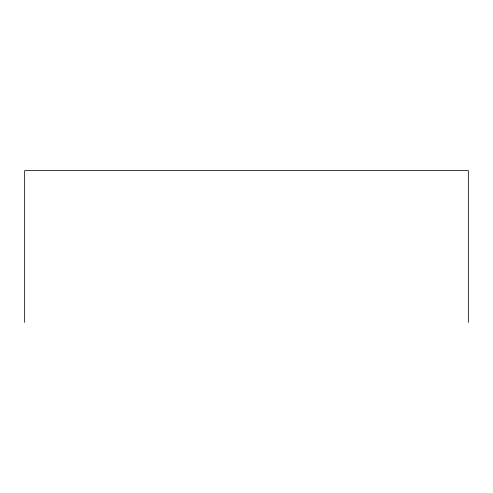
<?xml version="1.0" encoding="UTF-8"?>
<svg xmlns="http://www.w3.org/2000/svg" width="493" height="493" viewBox="0 0 493 493"><rect width="100%" height="100%" fill="white"/><g stroke="black" fill="none" stroke-linecap="round" stroke-linejoin="round"><path stroke-width="0.74" d="M468.35 322.41L468.35 170.59L24.65 170.59L24.65 322.41"/></g></svg>
